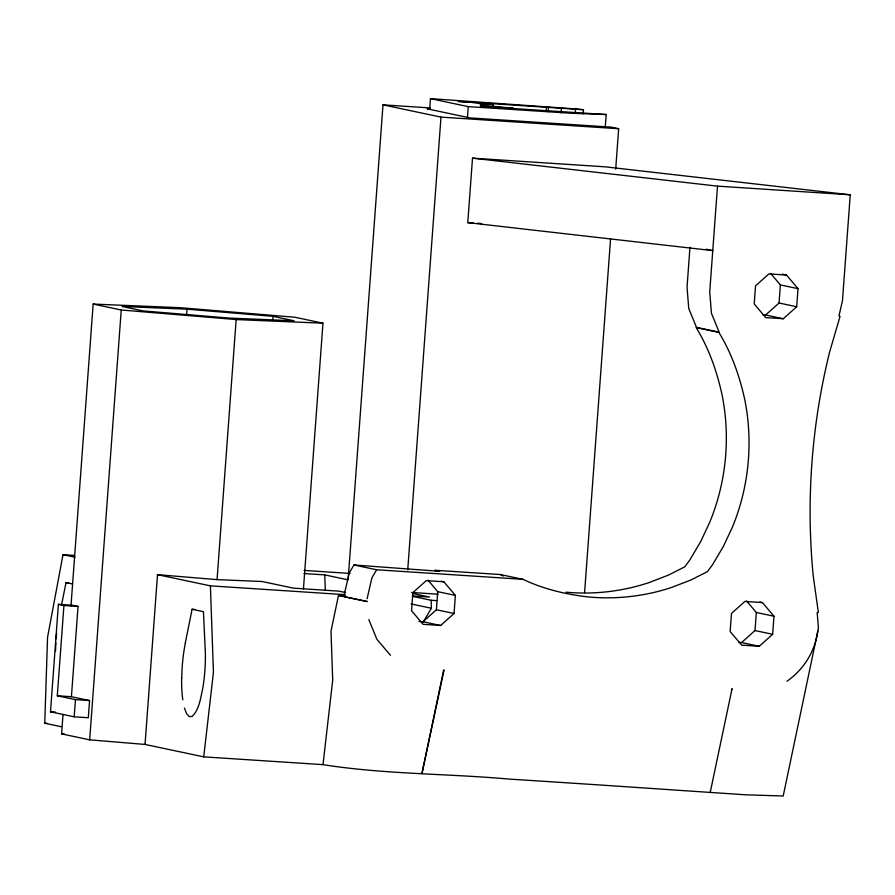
<?xml version="1.0" encoding="UTF-8"?>
<svg xmlns="http://www.w3.org/2000/svg" width="895" height="895" viewBox="0 0 895 895"><rect width="100%" height="100%" fill="white"/><g stroke="black" fill="none" stroke-linecap="round" stroke-linejoin="round"><path stroke-width="1.34" d="M61.218 726.706L44.75 723.227L47.558 637.251L63.008 554.676L74.162 555.403M50.5 711.805L58.388 604.349L72.495 605.266L78.044 606.441L71.421 696.713L89.567 700.55L88.303 717.745L74.195 716.817L50.5 711.805L55.624 712.14M89.567 700.55L75.448 699.621L57.302 695.784L63.937 605.512L58.388 604.349M706.099 249.202L712.767 250.622L467.772 222.631L472.504 158.158L605.255 166.828L850.25 194.808L842.475 300.664L838.951 316.024L840.058 316.371L829.665 351.869A646.19 627.462 -78.1 0 0 813.219 575.798L818.332 612.337L817.18 612.516L818.422 628.212L783.203 796.002L745.792 794.805L674.136 790.005A1154.684 38.284 4.2 0 0 509.613 779.12C447.545 773.537 384.604 774.41 322.994 764.643L203.724 756.857L145.046 744.439L89.679 739.841L61.587 733.9L63.019 714.423M70.985 605.915L93.158 304.065L179.973 307.679L294.869 317.233L322.961 323.184L303.45 588.865M74.195 716.817L75.448 699.621M89.679 739.841L121.239 310.006L93.158 304.065M145.046 744.439L157.509 574.668L217.06 579.624L262.034 581.504L293.594 588.172L338.914 591.136L345.582 592.546M186.63 314.738L187.033 309.178L273.042 316.327L272.729 320.5M217.06 579.624L236.157 319.56L322.961 323.184M430.204 107.937L383.004 104.849L348.121 579.837L324.751 574.892L303.953 573.538M429.656 109.369L430.439 98.629L575.037 108.877L583.473 109.727L583.171 113.878M407.74 569.824L440.989 117.111L383.004 104.849M467.47 117.368L468.253 106.628L430.439 98.629M418.95 621.477L422.999 621.745L436.402 609.752L437.733 591.673L427.989 580.15M443.864 581.784L426.277 580.631L412.875 592.635L411.555 610.703L423.067 624.33L440.653 625.482L454.056 613.478L455.376 595.41L443.864 581.784L441.145 581.213M493 106.796L493.201 104.01L458.15 101.426L583.473 109.727M546.196 111.271L546.498 107.132M548.143 111.685L548.445 107.534M561.053 112.815L561.355 108.653M575.328 112.345L575.53 109.57M605.266 126.978L606.183 114.526L482.349 106.55L480.335 106.125L513.361 108.284L489.52 105.957L480.704 104.67L479.877 103.909L493.201 104.01M584.592 592.568L610.58 238.764M615.693 169.11L618.658 128.723L611.095 127.124L469.987 117.905L427.128 108.832L429.902 109.022M689.978 247.199L687.036 287.194L688.747 308.484L696.478 327.391L719.166 332.19L711.447 313.284L709.724 291.994L717.499 186.138L472.504 158.158M738.89 642.375L741.597 642.554L755 630.561L756.331 612.482L746.575 600.959M762.943 314.827L765.65 315.006L779.053 303.013L780.384 284.934L770.629 273.4M762.45 602.592L744.875 601.44L731.472 613.444L730.141 631.512L741.664 645.138L759.251 646.291L772.642 634.287L773.974 616.219L762.45 602.592L759.743 602.022M786.504 275.045L768.928 273.892L755.525 285.885L754.205 303.964L765.717 317.591L783.304 318.732L796.695 306.739L798.027 288.671L786.504 275.045L782.431 274.183M203.724 756.857L213.435 672.346L210.403 585.856L157.509 574.668M322.994 764.643L332.705 680.133L330.993 631.188L338.467 595.511L345.414 595.969M61.52 605.02L66.04 582.6L68.825 582.779M194.864 609.45L192.089 609.271L185.265 643.102M731.707 689.81L732.065 688.647L710.194 792.511M367.107 598.733L371.895 577.857L376.638 569.768L522.937 579.322C543.578 589.111 566.087 594.481 588.731 596.987A215.393 209.15 -78.1 0 0 671.418 587.523L691.041 579.938L707.486 571.614L712.554 564.711L723.451 546.274L732.546 526.819A215.236 208.994 -78.1 0 0 744.864 485.694A215.885 209.631 -78.1 0 0 744.909 400.345C739.773 376.549 731.629 353.201 718.864 332.392L696.176 327.592C708.929 348.401 717.096 371.749 722.209 395.545A215.885 209.631 -78.1 0 1 722.175 480.883A215.236 208.994 -78.1 0 1 709.847 522.02L700.751 541.475L689.866 559.912L684.798 566.815L668.352 575.138L648.718 582.712A215.393 209.15 -78.1 0 1 566.043 592.188M817.795 630.919C815.132 651.213 803.878 669.426 787.041 681.184M439.769 571.312L353.95 564.969L349.195 573.057L344.407 593.933L344.62 596.752L367.263 601.541L338.467 595.511M423.022 622.26L431.424 608.264L431.133 600.276L412.472 596.327M273.042 316.327L294.075 320.779L229.098 318.072L143.077 310.912L122.044 306.47L187.033 309.178M606.183 114.526L571.536 113.273L468.253 106.628M61.587 733.9L64.373 734.012M440.989 117.111L618.658 128.723M717.499 186.138L850.25 194.808M467.772 222.631L473.298 222.989M477.449 223.269L481.599 223.537M522.937 579.322L500.249 574.523L434.735 570.249L436.827 571.402M304.11 570.428L350.09 573.426M411.655 592.468L438.035 594.19M412.427 595.936L429.477 597.054L412.595 593.474M210.403 585.856L344.989 594.649M431.133 600.276L436.693 600.646M63.937 605.512L78.044 606.441M57.302 695.784L71.421 696.713M44.75 723.227L47.536 723.406M121.239 310.006L236.157 319.56M780.384 284.934L798.027 288.671M779.053 303.013L796.695 306.739M765.65 315.006L783.304 318.732M756.331 612.482L773.974 616.219M755 630.561L772.642 634.287M741.597 642.554L759.251 646.291M353.95 564.969L376.638 569.768M437.733 591.673L455.376 595.41M411.085 603.957L431.424 608.264M436.402 609.752L454.056 613.478M422.999 621.745L440.653 625.482M63.008 554.676L75.012 557.216M66.04 582.6L72.338 583.932M192.089 609.271L203.433 611.665L205.358 652.914A48.308 11.434 -86.3 0 1 202.74 688.535C200.446 698.078 199.529 709.243 192.134 716.447L189.248 716.604L186.619 713.751L184.426 708.034M500.249 574.523L503.393 576.033M390.444 655.285L376.851 639.231L368.829 619.597M324.751 574.892L325.299 590.241M55.579 650.866A48.308 11.434 -86.3 0 1 55.87 642.823M56.15 638.75A48.308 11.434 -86.3 0 1 56.631 633.391M181.73 678.197A48.308 11.434 -86.3 0 1 185.366 643.158M182.793 699.845A48.632 11.512 -86.3 0 1 181.629 678.186M443.954 670.59L421.925 773.66L443.685 669.807L443.954 670.59"/></g></svg>
